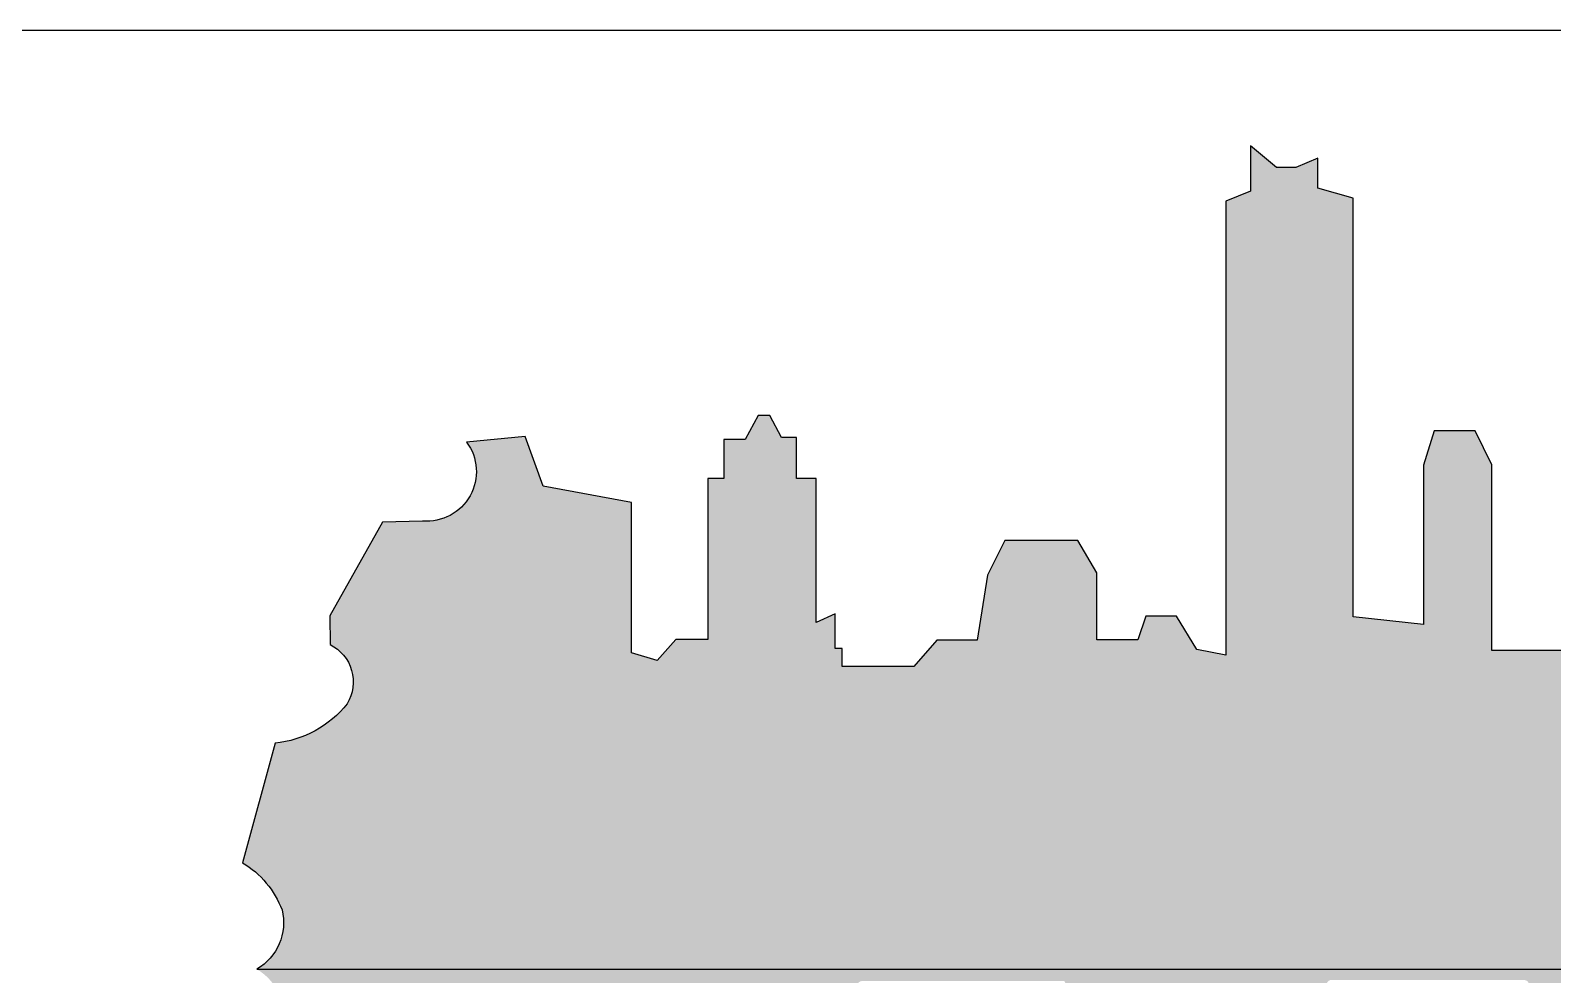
# Model space of a CAD drawing. Extents: x -1.9 to 86, y -1.6 to 60.9.
# Drawn here: x 70.085 to 72.332, y 8.666 to 10.059 of the extents above; entities that cross this region are included whole.
import ezdxf
from ezdxf.enums import TextEntityAlignment as Align

# ---------------------------------------------------------------- set-up
doc = ezdxf.new("R2010")
doc.units = 0
doc.header["$LTSCALE"] = 0.5
doc.header["$MEASUREMENT"] = 0
doc.layers.get('0').update_dxf_attribs({"linetype": 'CONTINUOUS'})
for name, color, linetype in [('ARQ_CAR', 7, 'CONTINUOUS'), ('ARQ_CAR-TXT', 7, 'CONTINUOUS'), ('ARQ_TXT-2', 2, 'CONTINUOUS'), ('ARQ_TXT-4', 4, 'CONTINUOUS'), ('ARQ_VISTA 0', 251, 'CONTINUOUS'), ('H7', 1, 'CONTINUOUS')]:
    doc.layers.add(name, color=color, linetype=linetype)
doc.styles.add('01-MILLEU', font='GOTHIC.TTF')

# ---------------------------------------------------------------- blocks, each defined once
blk = doc.blocks.new('SELO METROCASA - EXECUTIVO')
at = {"layer": 'ARQ_CAR', "color": 5}
blk.add_lwpolyline([(0, 90.00000000003183), (-175, 90.00000000003183)], dxfattribs=at)
at = {"layer": 'ARQ_CAR-TXT', "color": 4, "style": '01-MILLEU'}
blk.add_attdef('ASSUNTO.DO.PROJETO', (-163.5403751093654, 18.20899999997266), '', height=3.691451246442872, dxfattribs=at)
at = {"layer": 'ARQ_TXT-2', "style": '01-MILLEU'}
for tag, p, height in [('DESCRIÇÃO.DA.REVISÃO_0', (-131.2403025830235, 156.4870554480729), 2), ('MC_XXX-XX', (-33.89999999985446, 82.80000000004092), 1.5), ('RESPONSÁVEL', (-33.99999999985448, 73.46000000005034), 1.5), ('COORDENADOR', (-33.99999999985448, 63.46000000005944), 1.5), ('XXX-XX', (-33.89999999985446, 51.19999999995453), 3.65), ('DISCIPLINA', (-33.89999999985446, 41.19999999996362), 3.65), ('OBRA', (-164.0087502187439, 39.31416704031011), 3), ('ENDEREÇO', (-164.0087502187439, 34.81416704031011), 3), ('ESCALA', (-155.5087502187439, 2.699999999999996), 2)]:
    blk.add_attdef(tag, p, '', height=height, dxfattribs=at)
for tag, p in [('N_REV0', (-169.7384224560608, 157.5440678589604)), ('R_DES', (-155.8362915799234, 157.4870554480729)), ('DATA_0', (-140.1637954612883, 157.4870554480729))]:
    blk.add_attdef(tag, text='', height=2, dxfattribs=at).set_placement(p, align=Align.MIDDLE_CENTER)
blk.add_attdef('DCP', text='', height=3.237200152157276, dxfattribs=at).set_placement((-23.61815879345405, 17.17673637628295), align=Align.MIDDLE_LEFT)
blk.add_attdef('DES', text='', height=2.988184755837485, dxfattribs=at).set_placement((-19.84147915505966, 12.19339888899008), align=Align.MIDDLE)
at = {"layer": 'ARQ_TXT-4', "style": '01-MILLEU'}
blk.add_attdef('CLIENTE', (-164.5087502187439, 45.79695220924827), '', height=5, dxfattribs=at)
at = {"layer": 'ARQ_VISTA 0', "style": '01-MILLEU'}
blk.add_attdef('LOGO', (-164.5087502187439, 77.38317315033532), '', height=5, dxfattribs=at)

msp = doc.modelspace()

# ---------------------------------------------------------------- hatches: boundary and pattern name
h = msp.add_hatch(color=256)
h.set_gradient(color1=(255, 255, 255), color2=(91, 91, 91), tint=1, name='CURVED')
h.paths.add_polyline_path([(71.65370506667804, 8.078750033687825), (71.56953260768213, 8.269064685329582), (71.56953260768213, 8.040506482971765), (71.63128575641812, 8.040506482971765)], flags=17)
edge = h.paths.add_edge_path()
edge.add_line((72.04249398268539, 8.154641029698737), (72.04249398268539, 8.269064685329809))
edge.add_line((72.04249398268539, 8.269064685329582), (71.89159603922653, 7.927883141088628))
edge.add_arc((71.8847963092413, 7.930890529056128), 0.007435099881939786, 270, 336.1411279704151, ccw=False)
edge.add_line((71.8847963092413, 7.923455429173615), (71.84989900765649, 7.923455429173615))
edge.add_line((71.84989900765603, 7.923455429173615), (71.84989900765603, 7.53961554386116))
edge.add_line((71.84989900765603, 7.539615543861615), (71.88629438548568, 7.525169688075508))
edge.add_line((71.88629438548614, 7.525169688075508), (71.88629438548614, 7.458066133708385))
edge.add_line((71.88629438548614, 7.458066133708613), (71.92460966462303, 7.490129077722727))
edge.add_line((71.92460966462349, 7.490129077722045), (71.9530842105365, 7.490129077722045))
edge.add_line((71.95308421053605, 7.490129077722045), (71.98588404153278, 7.476439257413645))
edge.add_line((71.98588404153278, 7.476439257413872), (71.98588404153278, 7.52075095056513))
edge.add_line((71.98588404153278, 7.520750950564903), (72.03806601676396, 7.535161279088257))
edge.add_line((72.03806601676305, 7.535161279088712), (72.03806601676305, 8.15349669948047))
edge.add_line((72.03806601676305, 8.15349669948047), (72.04249398268493, 8.154641029698737))
edge = h.paths.add_edge_path(flags=17)
edge.add_arc((72.83558751000291, 8.002491725828364), 0.1014001564731682, 28.79111662675934, 64.88071122991677)
edge.add_line((72.8786323084665, 8.094302057807013), (72.88986045471992, 8.051327846323616))
edge.add_line((72.88986045471901, 8.051327846323616), (72.92445271729875, 8.051327846323616))
edge = h.paths.add_edge_path()
edge.add_line((72.3935006539169, 8.20277016626757), (72.3935006539169, 8.649383009992349))
edge.add_line((72.3935006539169, 8.649383009992349), (72.65933297553292, 8.459017973550331))
edge.add_line((72.65933297553292, 8.459017973550559), (72.65933297553292, 8.299227389865578))
edge.add_arc((72.66676807541498, 8.299227389865578), 0.007435099881940207, 180, 270)
edge.add_line((72.66676807541498, 8.291792289983746), (72.78904465758805, 8.291792289983746))
edge.add_arc((72.79022595421301, 8.379475778725705), 0.08769144576129384, 269.2281418382186, 450.3257853274533)
edge.add_line((72.78972734100452, 8.467165806919198), (72.66676807541589, 8.467165806919198))
edge.add_arc((72.66676807541498, 8.459730707037366), 0.007435099881940207, 90, 180)
edge.add_line((72.65933297553292, 8.459730707037366), (72.3935006539169, 8.650095743479383))
edge.add_arc((72.40093575379987, 8.650095743479383), 0.007435099881940207, 90, 180, ccw=False)
edge.add_line((72.40093575379987, 8.657530843360988), (72.88036943452616, 8.657530843360988))
edge.add_arc((72.88327499698843, 8.313719664193755), 0.3438234564622648, 56.65671037308363, 90.4841974699915, ccw=False)
edge.add_arc((72.92928575893356, 8.426598486547633), 0.2254746008920237, -4.873497589609713, 50.6468058414215, ccw=False)
edge.add_arc((72.94173759853138, 8.422984804238482), 0.2127759682980724, 297.7002908840801, 355.8112263864524, ccw=False)
edge.add_arc((73.27180748671671, 8.62392025791975), 0.4527803385749835, 239.3003060874027, 247.7311382111136)
edge.add_arc((72.9770617712189, 8.001232085458938), 0.2380208373245867, 22.985379362345725, 58.83885732105989, ccw=False)
edge.add_line((73.1961848321931, 8.094178323414567), (73.23196479210955, 8.094178323414567))
edge.add_line((73.2319647921091, 8.094178323414567), (73.2445683242855, 8.191200540737341))
edge.add_line((73.2445683242855, 8.191200540737569), (73.30151766366643, 8.19863509944345))
edge.add_line((73.30151766366689, 8.198635099443678), (73.30151766366689, 8.12311738642326))
edge.add_line((73.30151766366689, 8.123117386423488), (73.34835486676693, 8.013196583083086))
edge.add_line((73.34835486676647, 8.013196583082859), (73.41348244092441, 8.124241175600005))
edge.add_line((73.41348244092532, 8.124241175600233), (73.41348244092532, 8.249644968037742))
edge.add_line((73.41348244092532, 8.249644968037288), (73.52745571633213, 8.249644968037288))
edge.add_line((73.52745571633167, 8.249644968037288), (73.52745571633167, 8.03033336899513))
edge.add_line((73.52745571633167, 8.030333368995358), (73.65310914288429, 8.021313549888433))
edge.add_line((73.65310914288429, 8.021313549888433), (73.65310914288429, 8.204125512179658))
edge.add_line((73.65310914288429, 8.204125512180113), (73.77453350082178, 8.204125512180113))
edge.add_line((73.77453350082178, 8.204125512180113), (73.77453350082178, 8.158972222516482))
edge.add_line((73.77453350082178, 8.158972222516255), (73.81180863537529, 8.158972222516255))
edge.add_line((73.81180863537574, 8.158972222516255), (73.81180863537574, 8.201497370605708))
edge.add_line((73.81180863537574, 8.20149737060548), (73.88824147953446, 8.20149737060548))
edge.add_line((73.88824147953446, 8.20149737060548), (73.90268030371234, 8.283490515721965))
edge.add_line((73.90268030371234, 8.283490515722193), (73.96271517155546, 8.283490515722193))
edge.add_line((73.96271517155455, 8.283490515722193), (73.97139949175252, 8.232920276475639))
edge.add_line((73.97139949175343, 8.232920276475639), (73.98461473291817, 8.232920276475639))
edge.add_line((73.98461473291727, 8.232920276475639), (73.97781835146779, 8.285377456777283))
edge.add_line((73.9778183514687, 8.285377456777738), (74.07439030918803, 8.343304740702493))
edge.add_line((74.07439030918758, 8.343304740702266), (74.10061639341038, 8.424856395258772))
edge.add_line((74.10061639341038, 8.424856395258772), (74.10061639341038, 8.55715307881475))
edge.add_arc((74.12838214469647, 8.615272088791258), 0.06441083965582263, 115.5479368449065, 244.4643475700548, ccw=False)
edge.add_line((74.10060393312969, 8.673385144357795), (70.41904143312976, 8.673385144357795))
edge.add_arc((70.3793411286616, 8.604708459776717), 0.07932591745437188, -13.735721130798993, 59.9688479829353, ccw=False)
edge.add_arc((70.32476759506798, 8.636675853096918), 0.1410943101645076, 301.3760795084615, 338.8959344118896, ccw=False)
edge.add_line((70.39822880429037, 8.51621401224908), (70.44597717569567, 8.339879069559188))
edge.add_arc((70.43018065184614, 8.184672805335381), 0.1560080594711831, 38.356784728823584, 84.1885831267299, ccw=False)
edge.add_arc((70.49996393748879, 8.249437164703991), 0.06155306664482096, -63.662093375288975, 31.375701434723908, ccw=False)
edge.add_line((70.5272728298738, 8.194273731072386), (70.52674883795734, 8.151775077890775))
edge.add_line((70.52674883795689, 8.151775077891003), (70.6046741926335, 8.013554045371862))
edge.add_line((70.60467419263486, 8.013554045371635), (70.6639413091726, 8.011908569271341))
edge.add_arc((70.67012157736153, 7.938972363115923), 0.0731975811294393, -36.624065952300384, 94.84340274656921, ccw=False)
edge.add_line((70.72886753840484, 7.895305465535799), (70.81514573681815, 7.887066425084882))
edge.add_line((70.81514573681861, 7.887066425085337), (70.84207331006164, 7.960668457739089))
edge.add_line((70.84207331006164, 7.960668457739089), (70.97255901482148, 7.984715323614878))
edge.add_line((70.97255901482148, 7.984715323614651), (70.97255901482148, 8.206212095649121))
edge.add_line((70.97255901482148, 8.206212095649803), (71.01016067473128, 8.217935216472156))
edge.add_line((71.01016067473219, 8.217935216471474), (71.03772801322393, 8.186545046045254))
edge.add_line((71.03772801322256, 8.186545046045254), (71.08518575478101, 8.186545046045254))
edge.add_line((71.08518575478192, 8.186545046045254), (71.08518575478192, 7.949257199498575))
edge.add_line((71.08518575478192, 7.949257199498575), (71.10886837399093, 7.949257199498575))
edge.add_line((71.10886837399048, 7.949257199498575), (71.10886837399048, 7.891596068965569))
edge.add_line((71.10886837399048, 7.891596068965569), (71.14016703003571, 7.891596068965569))
edge.add_line((71.14016703003571, 7.891596068965569), (71.15916986506326, 7.856402565477552))
edge.add_line((71.15916986506372, 7.856402565477552), (71.17649592595907, 7.856402565477552))
edge.add_line((71.17649592595862, 7.856402565477552), (71.19382198685398, 7.888802936375001))
edge.add_line((71.19382198685534, 7.888802936374773), (71.21617820510991, 7.888802936374773))
edge.add_line((71.21617820510946, 7.888802936374773), (71.21617820510946, 7.949257199498348))
edge.add_line((71.21617820510946, 7.949257199498575), (71.24524127233698, 7.949257199498575))
edge.add_line((71.24524127233698, 7.949257199498575), (71.24524127233698, 8.161887757201399))
edge.add_line((71.24524127233698, 8.161887757201626), (71.27306169479797, 8.148910069651734))
edge.add_line((71.27306169479752, 8.148910069651507), (71.27306169479752, 8.200119471177018))
edge.add_line((71.27306169479752, 8.200119471177018), (71.2835893938014, 8.200119471177018))
edge.add_line((71.28358939380186, 8.200119471177018), (71.28358939380186, 8.226806412283864))
edge.add_line((71.28358939380186, 8.226806412283864), (71.30545570024478, 8.226806412283864))
edge.add_line((71.30545570024432, 8.226806412283864), (71.30545570024432, 8.648529368911355))
edge.add_arc((71.31289080012638, 8.648529368911582), 0.007435099881940207, 90, 180, ccw=False)
edge.add_line((71.31289080012638, 8.655964468793641), (71.61154992817873, 8.655964468793641))
edge.add_line((71.61154992817919, 8.655964468793641), (71.79921356519898, 8.231655376114773))
edge.add_arc((71.8060132951833, 8.234662764081818), 0.007435099881939786, 203.8588720295849, 336.141127970415)
edge.add_line((71.81281302516899, 8.231655376114773), (71.99921114848038, 8.653103131446883))
edge.add_arc((72.00601087846562, 8.650095743479383), 0.007435099881939786, 90, 156.1411279704151, ccw=False)
edge.add_line((72.00601087846562, 8.657530843360988), (72.29028717588525, 8.657530843360988))
edge.add_arc((72.29028717588389, 8.650095743479383), 0.007435099881940207, 0, 90, ccw=False)
edge.add_line((72.2977222757664, 8.650095743479383), (72.2977222757664, 8.202770166267797))
edge.add_line((72.2977222757664, 8.20277016626757), (72.39350065391781, 8.20277016626757))
h.paths.add_polyline_path([(72.66788339725562, 7.702853352950129), (72.52923106390753, 7.702853352950129), (72.52923106390753, 7.554559766672824), (72.58329580716017, 7.610294268530666), (72.58329580716017, 7.395393688440905), (72.59802666399818, 7.395393688440905), (72.59802666399818, 7.627573710909033)])
edge = h.paths.add_edge_path()
edge.add_line((72.52923106390753, 7.811529459638464), (72.65933297553337, 7.908572182204139))
edge.add_arc((72.66676807541498, 7.908572182203912), 0.007435099881940207, 180, 270)
edge.add_line((72.66676807541498, 7.90113708232208), (72.78627624738382, 7.90113708232208))
edge.add_line((72.78627624738428, 7.90113708232208), (72.78627624738428, 8.103737784671935))
edge.add_line((72.78627624738428, 8.103737784671935), (72.66676807541543, 8.103737784671935))
edge.add_arc((72.66676807541498, 8.096302684789876), 0.007435099881940207, 90, 180)
edge.add_line((72.65933297553292, 8.096302684789876), (72.65933297553292, 7.909284915690492))
edge.add_line((72.65933297553292, 7.909284915690947), (72.52923106390753, 7.812242193125499))
edge.add_line((72.52923106390753, 7.812242193125044), (72.52923106390753, 7.811529459638237))
at = {"layer": 'H7'}
h = msp.add_hatch(color=256, dxfattribs=at)
edge = h.paths.add_edge_path()
edge.add_line((70.41904143312976, 8.673385144358932), (74.10060393312969, 8.673385144358932))
edge.add_arc((74.12838214469667, 8.731498199925483), 0.06441083965560965, 115.5356524296933, 244.4520631548349, ccw=False)
edge.add_line((74.10061639341038, 8.789617209901976), (74.10061639341038, 8.921913893457955))
edge.add_line((74.10061639341038, 8.921913893457955), (74.07439030918758, 9.003465548014233))
edge.add_line((74.07439030918758, 9.003465548014233), (73.9778183514687, 9.061392831938988))
edge.add_line((73.9778183514687, 9.061392831938988), (73.98461473291727, 9.11385001224086))
edge.add_line((73.98461473291727, 9.11385001224086), (73.97139949175343, 9.11385001224086))
edge.add_line((73.97139949175343, 9.11385001224086), (73.96271517155455, 9.063279772994306))
edge.add_line((73.96271517155455, 9.063279772994306), (73.90268030371234, 9.063279772994306))
edge.add_line((73.90268030371234, 9.063279772994306), (73.88824147953446, 9.145272918111019))
edge.add_line((73.88824147953446, 9.145272918111019), (73.81180863537574, 9.145272918111019))
edge.add_line((73.81180863537574, 9.145272918111019), (73.81180863537574, 9.187798066200472))
edge.add_line((73.81180863537574, 9.187798066200472), (73.77453350082178, 9.187798066200472))
edge.add_line((73.77453350082178, 9.187798066200472), (73.77453350082178, 9.142644776537068))
edge.add_line((73.77453350082178, 9.142644776537068), (73.65310914288429, 9.142644776537068))
edge.add_line((73.65310914288429, 9.142644776537068), (73.65310914288429, 9.325456738828294))
edge.add_line((73.65310914288429, 9.325456738828294), (73.52745571633167, 9.316436919721141))
edge.add_line((73.52745571633167, 9.316436919721141), (73.52745571633167, 9.097125320678984))
edge.add_line((73.52745571633167, 9.097125320678984), (73.41348244092532, 9.097125320678984))
edge.add_line((73.41348244092532, 9.097125320678984), (73.41348244092532, 9.222529113116266))
edge.add_line((73.41348244092532, 9.222529113116266), (73.34835486676647, 9.33357370563364))
edge.add_line((73.34835486676647, 9.33357370563364), (73.30151766366689, 9.223652902293466))
edge.add_line((73.30151766366689, 9.223652902293466), (73.30151766366689, 9.148135189272821))
edge.add_line((73.30151766366689, 9.148135189272821), (73.2445683242855, 9.155569747978703))
edge.add_line((73.2445683242855, 9.155569747978703), (73.2319647921091, 9.252591965301932))
edge.add_line((73.2319647921091, 9.252591965301932), (73.04131573833874, 9.252591965301932))
edge.add_line((73.04131573833874, 9.252591965301932), (73.00850600513249, 9.29544244239311))
edge.add_line((73.00850600513249, 9.29544244239311), (72.88986045471901, 9.29544244239311))
edge.add_line((72.88986045471901, 9.29544244239311), (72.87478838424803, 9.237756130749418))
edge.add_line((72.87478838424803, 9.237756130749418), (72.78627624738428, 9.237756130749418))
edge.add_line((72.78627624738428, 9.237756130749418), (72.78627624738428, 9.528938999018024))
edge.add_line((72.78627624738428, 9.528938999018024), (72.7745786848528, 9.528938999018024))
edge.add_line((72.7745786848528, 9.528938999018024), (72.59802666399818, 9.719196577807239))
edge.add_line((72.59802666399818, 9.719196577807239), (72.59802666399818, 9.951376600275594))
edge.add_line((72.59802666399818, 9.951376600275594), (72.58329580716017, 9.951376600275594))
edge.add_line((72.58329580716017, 9.951376600275594), (72.58329580716017, 9.736476020186288))
edge.add_line((72.58329580716017, 9.736476020186288), (72.52923106390753, 9.792210522043675))
edge.add_line((72.52923106390753, 9.792210522043675), (72.52923106390753, 9.331478582482774))
edge.add_line((72.52923106390753, 9.331478582482774), (72.48779691887066, 9.331478582482774))
edge.add_line((72.48779691887066, 9.331478582482774), (72.48779691887066, 9.290973944818475))
edge.add_line((72.48779691887066, 9.290973944818475), (72.45016670759068, 9.290973944818475))
edge.add_line((72.45016670759068, 9.290973944818475), (72.45016670759068, 9.231374306695002))
edge.add_line((72.45016670759068, 9.231374306695002), (72.4252728831294, 9.231374306695002))
edge.add_line((72.4252728831294, 9.231374306695002), (72.4252728831294, 9.164831032040425))
edge.add_line((72.4252728831294, 9.164831032040425), (72.39632657945512, 9.164831032040425))
edge.add_line((72.39632657945512, 9.164831032040425), (72.39632657945512, 9.144000122448702))
edge.add_line((72.39632657945512, 9.144000122448702), (72.24291123599559, 9.144000122448702))
edge.add_line((72.24291123599559, 9.144000122448702), (72.24291123599559, 9.417695530468123))
edge.add_line((72.24291123599559, 9.417695530468123), (72.21800090785209, 9.468126288258205))
edge.add_line((72.21800090785209, 9.468126288258205), (72.15758695042459, 9.468126288258205))
edge.add_line((72.15758695042459, 9.468126288258205), (72.14195598274827, 9.417206195797704))
edge.add_line((72.14195598274827, 9.417206195797704), (72.14195598274827, 9.182279461568683))
edge.add_line((72.14195598274827, 9.182279461568683), (72.03806601676305, 9.193273589236483))
edge.add_line((72.03806601676305, 9.193273589236483), (72.03806601676305, 9.811609009627787))
edge.add_line((72.03806601676305, 9.811609009627787), (71.98588404153278, 9.826019338151596))
edge.add_line((71.98588404153278, 9.826019338151596), (71.98588404153278, 9.870331031302854))
edge.add_line((71.98588404153278, 9.870331031302854), (71.95308421053605, 9.856641210994226))
edge.add_line((71.95308421053605, 9.856641210994226), (71.92460966462349, 9.856641210994226))
edge.add_line((71.92460966462349, 9.856641210994226), (71.88629438548614, 9.888704155008341))
edge.add_line((71.88629438548614, 9.888704155008341), (71.88629438548614, 9.821600600641446))
edge.add_line((71.88629438548614, 9.821600600641446), (71.84989900765603, 9.807154744855339))
edge.add_line((71.84989900765603, 9.807154744855339), (71.84989900765603, 9.13666623344399))
edge.add_line((71.84989900765603, 9.13666623344399), (71.80733268207277, 9.14540949826575))
edge.add_line((71.80733268207277, 9.14540949826575), (71.7772925143291, 9.194561876755657))
edge.add_line((71.7772925143291, 9.194561876755657), (71.73167592357876, 9.194561876755657))
edge.add_line((71.73167592357876, 9.194561876755657), (71.71992942763026, 9.159603159753729))
edge.add_line((71.71992942763026, 9.159603159753729), (71.65928334590907, 9.159603159753729))
edge.add_line((71.65928334590907, 9.159603159753729), (71.65928334590907, 9.258504654316098))
edge.add_line((71.65928334590907, 9.258504654316098), (71.63128575641812, 9.306263805744962))
edge.add_line((71.63128575641812, 9.306263805744962), (71.52339969922795, 9.306263805744962))
edge.add_line((71.52339969922795, 9.306263805744962), (71.4978828607569, 9.254901456342637))
edge.add_line((71.4978828607569, 9.254901456342637), (71.4825897234592, 9.15877097878753))
edge.add_line((71.4825897234592, 9.15877097878753), (71.423404960297, 9.15877097878753))
edge.add_line((71.423404960297, 9.15877097878753), (71.38902820244684, 9.119963876432635))
edge.add_line((71.38902820244684, 9.119963876432635), (71.28358939380186, 9.119963876432635))
edge.add_line((71.28358939380186, 9.119963876432635), (71.28358939380186, 9.132270049450213))
edge.add_line((71.28358939380186, 9.132270049450213), (71.28358939380186, 9.14665081753948))
edge.add_line((71.28358939380186, 9.14665081753948), (71.27306169479752, 9.14665081753948))
edge.add_line((71.27306169479752, 9.14665081753948), (71.27306169479752, 9.19786021906522))
edge.add_line((71.27306169479752, 9.19786021906522), (71.24524127233698, 9.184882531515328))
edge.add_line((71.24524127233698, 9.184882531515328), (71.24524127233698, 9.397513089218151))
edge.add_line((71.24524127233698, 9.397513089218151), (71.21617820510946, 9.397513089218151))
edge.add_line((71.21617820510946, 9.397513089218151), (71.21617820510946, 9.457967352341953))
edge.add_line((71.21617820510946, 9.457967352341953), (71.19382198685534, 9.457967352341953))
edge.add_line((71.19382198685534, 9.457967352341953), (71.17649592595862, 9.490367723238947))
edge.add_line((71.17649592595862, 9.490367723238947), (71.15916986506372, 9.490367723238947))
edge.add_line((71.15916986506372, 9.490367723238947), (71.14016703003571, 9.45517421975093))
edge.add_line((71.14016703003571, 9.45517421975093), (71.10886837399048, 9.45517421975093))
edge.add_line((71.10886837399048, 9.45517421975093), (71.10886837399048, 9.397513089218151))
edge.add_line((71.10886837399048, 9.397513089218151), (71.08518575478192, 9.397513089218151))
edge.add_line((71.08518575478192, 9.397513089218151), (71.08518575478192, 9.160225242671245))
edge.add_line((71.08518575478192, 9.160225242671245), (71.03772801322256, 9.160225242671245))
edge.add_line((71.03772801322256, 9.160225242671245), (71.01016067473219, 9.128835072245025))
edge.add_line((71.01016067473219, 9.128835072245025), (70.97255901482148, 9.14055819306715))
edge.add_line((70.97255901482148, 9.14055819306715), (70.97255901482148, 9.36205496510162))
edge.add_line((70.97255901482148, 9.36205496510162), (70.84207331006164, 9.38610183097741))
edge.add_line((70.84207331006164, 9.38610183097741), (70.81514573681861, 9.459703863631162))
edge.add_line((70.81514573681861, 9.459703863631162), (70.72886753840484, 9.451464823180473))
edge.add_arc((70.67012157736151, 9.407797925600235), 0.07319758112934951, -94.84340274641039, 36.62406595245932, ccw=False)
edge.add_line((70.66394130917215, 9.334861719445158), (70.60467419263486, 9.333216243344864))
edge.add_line((70.60467419263486, 9.333216243344864), (70.52674883795689, 9.194995210825724))
edge.add_line((70.52674883795689, 9.194995210825724), (70.5272728298738, 9.152496557644113))
edge.add_arc((70.49996393748822, 9.09733312401238), 0.06155306664472586, -31.375701434667405, 63.66209337534178, ccw=False)
edge.add_arc((70.43018065184634, 9.162097483380364), 0.1560080594706969, 275.8114168734488, 321.64321527135417, ccw=False)
edge.add_line((70.44597717569613, 9.00689121915731), (70.39822880429037, 8.830556276467192))
edge.add_arc((70.3247675950686, 8.710094435619368), 0.1410943101644191, 21.104065588339324, 58.62392049176668, ccw=False)
edge.add_arc((70.37934112866175, 8.742061828940535), 0.0793259174543447, -59.96884798328409, 13.735721130447587, ccw=False)

# ---------------------------------------------------------------- linework, layer by layer
msp.add_lwpolyline([(72.39632657945512, 9.144000122448702), (72.24291123599559, 9.144000122448702), (72.24291123599559, 9.417695530468123), (72.21800090785209, 9.468126288258205), (72.15758695042459, 9.468126288258205), (72.14195598274827, 9.417206195797704), (72.14195598274827, 9.182279461568683), (72.03806601676305, 9.193273589236483), (72.03806601676305, 9.811609009627787), (71.98588404153278, 9.826019338151596), (71.98588404153278, 9.870331031302854), (71.95308421053605, 9.856641210994226), (71.92460966462349, 9.856641210994226), (71.88629438548614, 9.888704155008341), (71.88629438548614, 9.821600600641446), (71.84989900765603, 9.807154744855339), (71.84989900765603, 9.13666623344399), (71.80733268207277, 9.14540949826575), (71.7772925143291, 9.194561876755657), (71.73167592357876, 9.194561876755657), (71.71992942763026, 9.159603159753729), (71.65928334590907, 9.159603159753729), (71.65928334590907, 9.258504654316098), (71.63128575641812, 9.306263805744962), (71.52339969922795, 9.306263805744962), (71.4978828607569, 9.254901456342637), (71.4825897234592, 9.15877097878753), (71.423404960297, 9.15877097878753), (71.38902820244684, 9.119963876432635), (71.28358939380186, 9.119963876432635), (71.28358939380186, 9.132270049450213), (71.28358939380186, 9.14665081753948), (71.27306169479752, 9.14665081753948), (71.27306169479752, 9.19786021906522), (71.24524127233698, 9.184882531515328), (71.24524127233698, 9.397513089218151), (71.21617820510946, 9.397513089218151), (71.21617820510946, 9.457967352341953), (71.19382198685534, 9.457967352341953), (71.17649592595862, 9.490367723238947), (71.15916986506372, 9.490367723238947), (71.14016703003571, 9.45517421975093), (71.10886837399048, 9.45517421975093), (71.10886837399048, 9.397513089218151), (71.08518575478192, 9.397513089218151), (71.08518575478192, 9.160225242671245), (71.03772801322256, 9.160225242671245), (71.01016067473219, 9.128835072245025), (70.97255901482148, 9.14055819306715), (70.97255901482148, 9.36205496510162), (70.84207331006164, 9.38610183097741), (70.81514573681861, 9.459703863631162), (70.72886753840484, 9.451464823180473, -0.646109023616512), (70.66394130917215, 9.334861719445158), (70.60467419263486, 9.333216243344864), (70.52674883795689, 9.194995210825724), (70.5272728298738, 9.152496557644113, -0.4402073844383489), (70.55251620232784, 9.06528566742692, -0.2026881165047653), (70.44597717569613, 9.00689121915731), (70.39822880429037, 8.830556276467192, -0.1651896642968133), (70.45639842594855, 8.760897277298014, -0.3331625607513339), (70.41904143312976, 8.673385144358932), (74.10060393312969, 8.673385144358932, -0.6304432032189471)], format="xyb")

# ---------------------------------------------------------------- block references
at = {"xscale": 0.1006544394922334, "yscale": 0.1006544394922334, "zscale": 0.1006544394922334}
msp.add_blockref('SELO METROCASA - EXECUTIVO', (83.10000000000045, 0.9999970000003628), dxfattribs=at)

doc.saveas('drawing.dxf')
